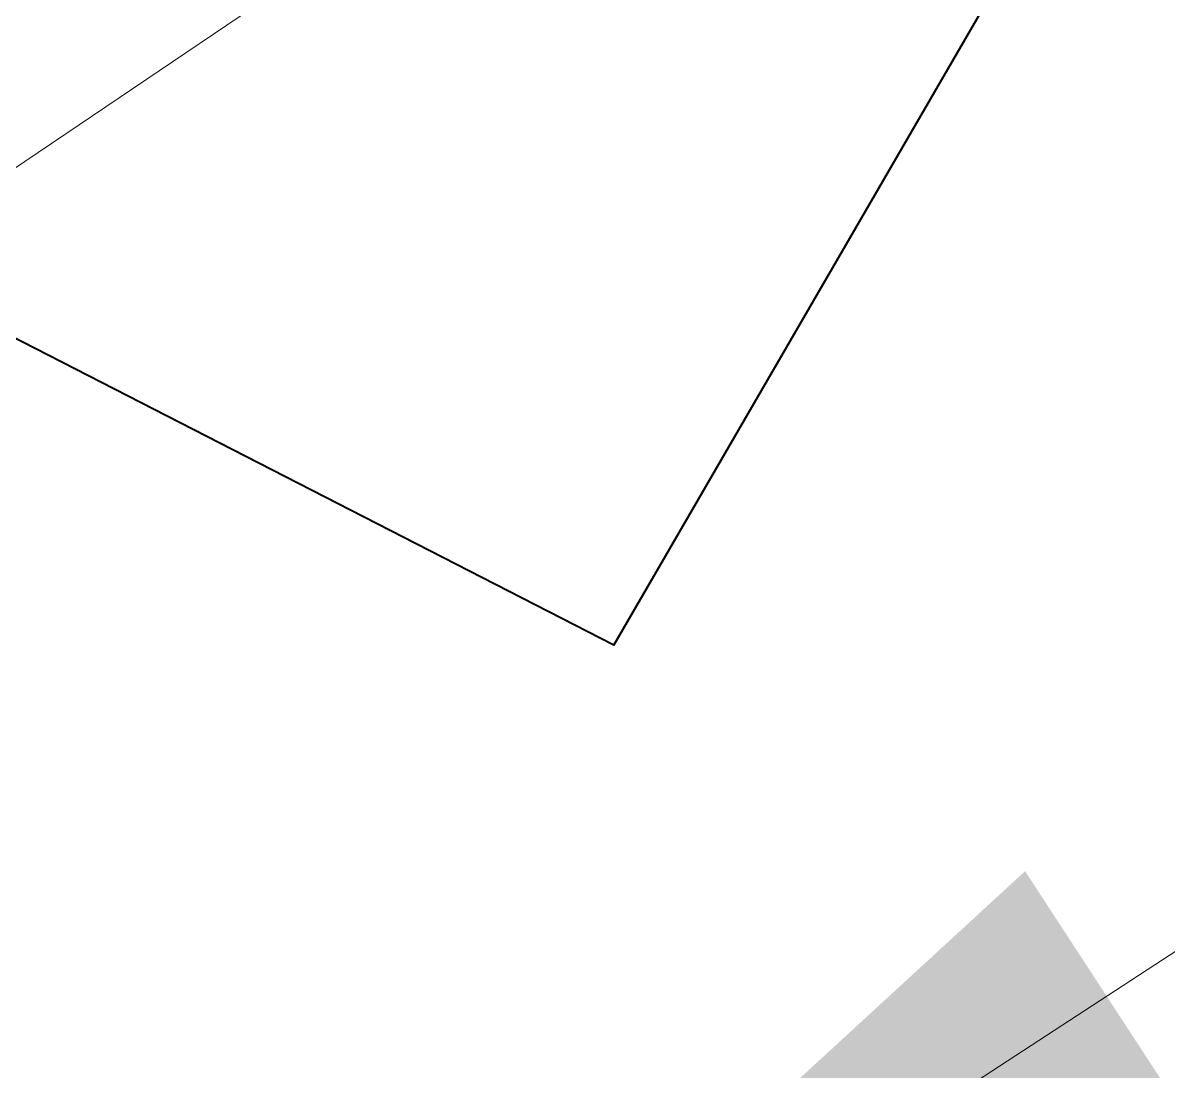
# Model space of a CAD drawing. Header units: inches. Extents: x 0 to 11, y 0 to 8.5.
# Drawn here: x 4.1715 to 4.4019, y 5.5666 to 5.7775 of the extents above; entities that cross this region are included whole.
import ezdxf

# ---------------------------------------------------------------- set-up
doc = ezdxf.new("R2010")
doc.units = ezdxf.units.IN
doc.header["$LTSCALE"] = 0.5
doc.header["$MEASUREMENT"] = 0
doc.layers.add('ANNOTATION_LINES', color=7, linetype='Continuous', lineweight=13)
doc.layers.add('Visible', color=7, linetype='Continuous', lineweight=40)

msp = doc.modelspace()

# ---------------------------------------------------------------- linework, layer by layer
at = {"layer": 'ANNOTATION_LINES', "color": 7}
for p, q in [((4.238780887734448, 5.483367182413001, -0.2446210237710074), (5.776414118103702, 6.486781835746658, 0.2446210237710074)), ((3.903289779908993, 5.568474268899156, -0.2083413760521762), (5.08211140703416, 6.363548852293155, 0.2083413760521762))]:
    msp.add_line(p, q, dxfattribs=at)
msp.add_solid([(4.405918439569469, 5.556613607353715), (4.238780887734448, 5.483367182413001), (4.373128380030047, 5.606861114708819)], dxfattribs=at)
at = {"layer": 'Visible'}
for q in [(4.006401835561417, 5.797977152464735), (4.371035199413385, 5.791374698181166)]:
    msp.add_line((4.290387665028075, 5.65230101805845), q, dxfattribs=at)

doc.saveas('drawing.dxf')
